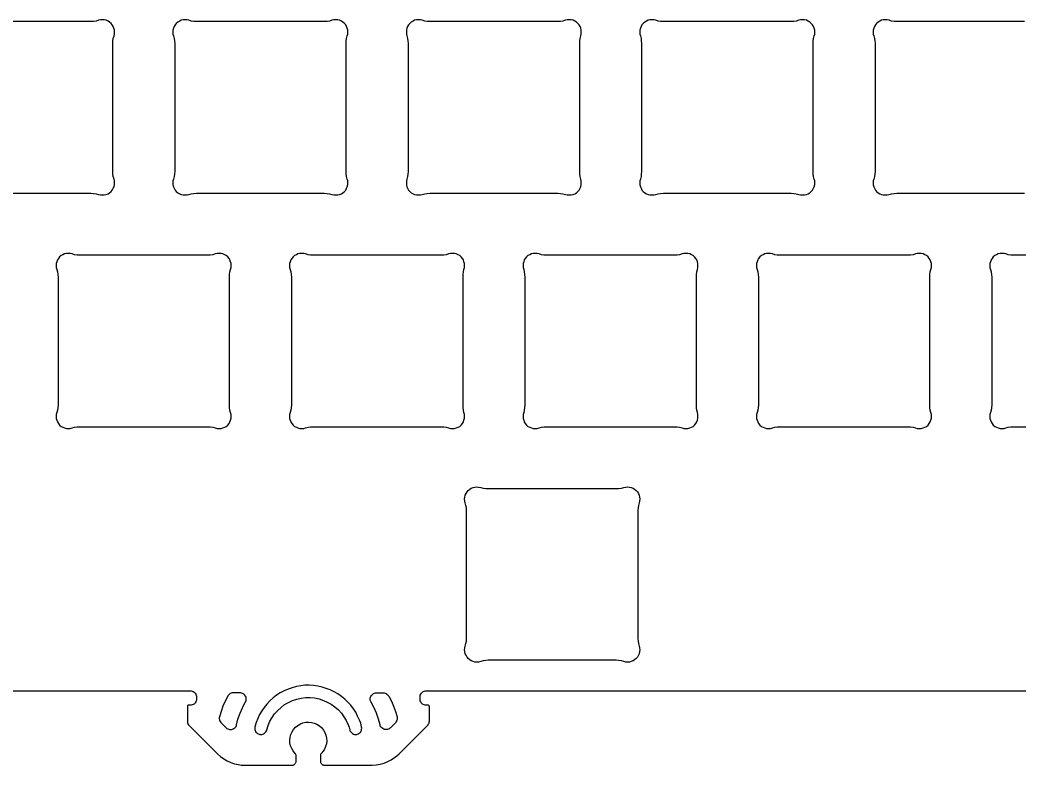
# Model space of a CAD drawing. Extents: x -525 to -176, y -2993 to -2861.
# Drawn here: x -424.7 to -343.2, y -2992.7 to -2931.9 of the extents above; entities that cross this region are included whole.
import ezdxf

# ---------------------------------------------------------------- set-up
doc = ezdxf.new("R2010")
doc.units = 0
doc.layers.get('0').update_dxf_attribs({"linetype": 'CONTINUOUS'})

msp = doc.modelspace()

# ---------------------------------------------------------------- linework, layer by layer
for points in [[(-429.346252, -2946.051758), (-418.920959, -2946.051758), (-418.920959, -2946.051758), (-418.695862, -2946.077148), (-418.496155, -2946.102051), (-418.295959, -2946.151855), (-418.295959, -2946.151855), (-418.146057, -2946.202148), (-417.996155, -2946.202148), (-417.996155, -2946.202148), (-417.820862, -2946.202148), (-417.670959, -2946.151855), (-417.670959, -2946.151855), (-417.521057, -2946.102051), (-417.396057, -2946.026855), (-417.396057, -2946.026855), (-417.271057, -2945.926758), (-417.170959, -2945.801758), (-417.170959, -2945.801758), (-417.096252, -2945.651855), (-417.021057, -2945.526855), (-417.021057, -2945.526855), (-416.996155, -2945.352051), (-416.996155, -2945.202148), (-416.996155, -2945.202148), (-416.996155, -2945.051758), (-417.021057, -2944.901855), (-417.021057, -2944.901855), (-417.096252, -2944.702148), (-417.121155, -2944.501953), (-417.121155, -2944.276855), (-417.121155, -2933.852051), (-417.121155, -2933.626953), (-417.096252, -2933.426758), (-417.021057, -2933.227051), (-417.021057, -2933.227051), (-416.996155, -2933.077148), (-416.996155, -2932.901855), (-416.996155, -2932.901855), (-416.996155, -2932.751953), (-417.045959, -2932.602051), (-417.045959, -2932.602051), (-417.096252, -2932.452148), (-417.170959, -2932.327148), (-417.170959, -2932.327148), (-417.271057, -2932.202148), (-417.396057, -2932.102051), (-417.396057, -2932.102051), (-417.521057, -2932.026855), (-417.670959, -2931.952148), (-417.670959, -2931.952148), (-417.820862, -2931.926758), (-417.996155, -2931.926758), (-417.996155, -2931.926758), (-418.146057, -2931.926758), (-418.295959, -2931.952148), (-418.295959, -2931.952148), (-418.496155, -2932.026855), (-418.695862, -2932.051758), (-418.920959, -2932.051758), (-429.346252, -2932.051758)], [(-412.070862, -2944.276855), (-412.096252, -2944.501953), (-412.121155, -2944.702148), (-412.170959, -2944.901855), (-412.170959, -2944.901855), (-412.221252, -2945.051758), (-412.221252, -2945.202148), (-412.221252, -2945.202148), (-412.221252, -2945.376953), (-412.170959, -2945.526855), (-412.170959, -2945.526855), (-412.121155, -2945.651855), (-412.045959, -2945.801758), (-412.045959, -2945.801758), (-411.945862, -2945.926758), (-411.820862, -2946.026855), (-411.820862, -2946.026855), (-411.670959, -2946.102051), (-411.545959, -2946.151855), (-411.545959, -2946.151855), (-411.396057, -2946.202148), (-411.221252, -2946.202148), (-411.221252, -2946.202148), (-411.070862, -2946.202148), (-410.920959, -2946.151855), (-410.721252, -2946.102051), (-410.521057, -2946.077148), (-410.295959, -2946.051758), (-399.871155, -2946.051758), (-399.871155, -2946.051758), (-399.646057, -2946.077148), (-399.445862, -2946.102051), (-399.246155, -2946.151855), (-399.246155, -2946.151855), (-399.096252, -2946.202148), (-398.945862, -2946.202148), (-398.945862, -2946.202148), (-398.771057, -2946.202148), (-398.621155, -2946.151855), (-398.621155, -2946.151855), (-398.471252, -2946.102051), (-398.346252, -2946.026855), (-398.346252, -2946.026855), (-398.221252, -2945.926758), (-398.121155, -2945.801758), (-398.121155, -2945.801758), (-398.045959, -2945.651855), (-397.996155, -2945.526855), (-397.996155, -2945.526855), (-397.945862, -2945.352051), (-397.945862, -2945.202148), (-397.945862, -2945.202148), (-397.945862, -2945.051758), (-397.996155, -2944.901855), (-397.996155, -2944.901855), (-398.045959, -2944.702148), (-398.070862, -2944.501953), (-398.070862, -2944.276855), (-398.070862, -2933.852051), (-398.070862, -2933.626953), (-398.045959, -2933.426758), (-397.996155, -2933.227051), (-397.996155, -2933.227051), (-397.945862, -2933.077148), (-397.945862, -2932.901855), (-397.945862, -2932.901855), (-397.945862, -2932.751953), (-397.996155, -2932.602051), (-397.996155, -2932.602051), (-398.045959, -2932.452148), (-398.121155, -2932.327148), (-398.121155, -2932.327148), (-398.221252, -2932.202148), (-398.346252, -2932.102051), (-398.346252, -2932.102051), (-398.471252, -2932.026855), (-398.621155, -2931.952148), (-398.621155, -2931.952148), (-398.771057, -2931.926758), (-398.945862, -2931.926758), (-398.945862, -2931.926758), (-399.096252, -2931.926758), (-399.246155, -2931.952148), (-399.246155, -2931.952148), (-399.445862, -2932.026855), (-399.646057, -2932.051758), (-399.871155, -2932.051758), (-410.295959, -2932.051758), (-410.521057, -2932.051758), (-410.721252, -2932.026855), (-410.920959, -2931.952148), (-410.920959, -2931.952148), (-411.070862, -2931.926758), (-411.221252, -2931.926758), (-411.221252, -2931.926758), (-411.396057, -2931.926758), (-411.545959, -2931.952148), (-411.545959, -2931.952148), (-411.670959, -2932.026855), (-411.820862, -2932.102051), (-411.820862, -2932.102051), (-411.945862, -2932.202148), (-412.045959, -2932.327148), (-412.045959, -2932.327148), (-412.121155, -2932.452148), (-412.170959, -2932.602051), (-412.170959, -2932.602051), (-412.221252, -2932.751953), (-412.221252, -2932.926758), (-412.221252, -2932.926758), (-412.221252, -2933.077148), (-412.170959, -2933.227051), (-412.170959, -2933.227051), (-412.121155, -2933.426758), (-412.096252, -2933.626953), (-412.070862, -2933.852051), (-412.070862, -2944.276855)], [(-393.021057, -2944.276855), (-393.045959, -2944.501953), (-393.070862, -2944.702148), (-393.121155, -2944.901855), (-393.121155, -2944.901855), (-393.170959, -2945.051758), (-393.170959, -2945.202148), (-393.170959, -2945.202148), (-393.170959, -2945.376953), (-393.121155, -2945.526855), (-393.121155, -2945.526855), (-393.070862, -2945.651855), (-392.996155, -2945.801758), (-392.996155, -2945.801758), (-392.896057, -2945.926758), (-392.771057, -2946.026855), (-392.771057, -2946.026855), (-392.621155, -2946.102051), (-392.496155, -2946.151855), (-392.496155, -2946.151855), (-392.346252, -2946.202148), (-392.170959, -2946.202148), (-392.170959, -2946.202148), (-392.021057, -2946.202148), (-391.871155, -2946.151855), (-391.670959, -2946.102051), (-391.471252, -2946.077148), (-391.246155, -2946.051758), (-380.820862, -2946.051758), (-380.820862, -2946.051758), (-380.596252, -2946.077148), (-380.396057, -2946.102051), (-380.195862, -2946.151855), (-380.195862, -2946.151855), (-380.045959, -2946.202148), (-379.896057, -2946.202148), (-379.896057, -2946.202148), (-379.721252, -2946.202148), (-379.570862, -2946.151855), (-379.570862, -2946.151855), (-379.420959, -2946.102051), (-379.295959, -2946.026855), (-379.295959, -2946.026855), (-379.170959, -2945.926758), (-379.070862, -2945.801758), (-379.070862, -2945.801758), (-378.996155, -2945.651855), (-378.945862, -2945.526855), (-378.945862, -2945.526855), (-378.896057, -2945.352051), (-378.896057, -2945.202148), (-378.896057, -2945.202148), (-378.896057, -2945.051758), (-378.945862, -2944.901855), (-378.945862, -2944.901855), (-378.996155, -2944.702148), (-379.021057, -2944.501953), (-379.021057, -2944.276855), (-379.021057, -2933.852051), (-379.021057, -2933.626953), (-378.996155, -2933.426758), (-378.945862, -2933.227051), (-378.945862, -2933.227051), (-378.896057, -2933.077148), (-378.896057, -2932.901855), (-378.896057, -2932.901855), (-378.896057, -2932.751953), (-378.945862, -2932.602051), (-378.945862, -2932.602051), (-378.996155, -2932.452148), (-379.070862, -2932.327148), (-379.070862, -2932.327148), (-379.170959, -2932.202148), (-379.295959, -2932.102051), (-379.295959, -2932.102051), (-379.420959, -2932.026855), (-379.570862, -2931.952148), (-379.570862, -2931.952148), (-379.721252, -2931.926758), (-379.896057, -2931.926758), (-379.896057, -2931.926758), (-380.045959, -2931.926758), (-380.195862, -2931.952148), (-380.195862, -2931.952148), (-380.396057, -2932.026855), (-380.596252, -2932.051758), (-380.820862, -2932.051758), (-391.246155, -2932.051758), (-391.471252, -2932.051758), (-391.670959, -2932.026855), (-391.871155, -2931.952148), (-391.871155, -2931.952148), (-392.021057, -2931.926758), (-392.170959, -2931.926758), (-392.170959, -2931.926758), (-392.346252, -2931.926758), (-392.496155, -2931.952148), (-392.496155, -2931.952148), (-392.621155, -2932.026855), (-392.771057, -2932.102051), (-392.771057, -2932.102051), (-392.896057, -2932.202148), (-392.996155, -2932.327148), (-392.996155, -2932.327148), (-393.070862, -2932.452148), (-393.121155, -2932.602051), (-393.121155, -2932.602051), (-393.170959, -2932.751953), (-393.170959, -2932.926758), (-393.170959, -2932.926758), (-393.170959, -2933.077148), (-393.121155, -2933.227051), (-393.121155, -2933.227051), (-393.070862, -2933.426758), (-393.045959, -2933.626953), (-393.021057, -2933.852051), (-393.021057, -2944.276855)], [(-373.971252, -2944.276855), (-373.996155, -2944.501953), (-374.021057, -2944.702148), (-374.070862, -2944.901855), (-374.070862, -2944.901855), (-374.121155, -2945.051758), (-374.121155, -2945.202148), (-374.121155, -2945.202148), (-374.121155, -2945.376953), (-374.070862, -2945.526855), (-374.070862, -2945.526855), (-374.021057, -2945.651855), (-373.945862, -2945.801758), (-373.945862, -2945.801758), (-373.846252, -2945.926758), (-373.721252, -2946.026855), (-373.721252, -2946.026855), (-373.570862, -2946.102051), (-373.445862, -2946.151855), (-373.445862, -2946.151855), (-373.295959, -2946.202148), (-373.121155, -2946.202148), (-373.121155, -2946.202148), (-372.971252, -2946.202148), (-372.820862, -2946.151855), (-372.621155, -2946.102051), (-372.420959, -2946.077148), (-372.195862, -2946.051758), (-361.770935, -2946.051758), (-361.770935, -2946.051758), (-361.546082, -2946.077148), (-361.34613, -2946.102051), (-361.145935, -2946.151855), (-361.145935, -2946.151855), (-360.996033, -2946.202148), (-360.84613, -2946.202148), (-360.84613, -2946.202148), (-360.671082, -2946.202148), (-360.520935, -2946.151855), (-360.520935, -2946.151855), (-360.371033, -2946.102051), (-360.246033, -2946.026855), (-360.246033, -2946.026855), (-360.121033, -2945.926758), (-360.020935, -2945.801758), (-360.020935, -2945.801758), (-359.945984, -2945.651855), (-359.895935, -2945.526855), (-359.895935, -2945.526855), (-359.84613, -2945.352051), (-359.84613, -2945.202148), (-359.84613, -2945.202148), (-359.84613, -2945.051758), (-359.895935, -2944.901855), (-359.895935, -2944.901855), (-359.945984, -2944.702148), (-359.97113, -2944.501953), (-359.97113, -2944.276855), (-359.97113, -2933.852051), (-359.97113, -2933.626953), (-359.945984, -2933.426758), (-359.895935, -2933.227051), (-359.895935, -2933.227051), (-359.84613, -2933.077148), (-359.84613, -2932.901855), (-359.84613, -2932.901855), (-359.84613, -2932.751953), (-359.895935, -2932.602051), (-359.895935, -2932.602051), (-359.945984, -2932.452148), (-360.020935, -2932.327148), (-360.020935, -2932.327148), (-360.121033, -2932.202148), (-360.246033, -2932.102051), (-360.246033, -2932.102051), (-360.371033, -2932.026855), (-360.520935, -2931.952148), (-360.520935, -2931.952148), (-360.671082, -2931.926758), (-360.84613, -2931.926758), (-360.84613, -2931.926758), (-360.996033, -2931.926758), (-361.145935, -2931.952148), (-361.145935, -2931.952148), (-361.34613, -2932.026855), (-361.546082, -2932.051758), (-361.770935, -2932.051758), (-372.195862, -2932.051758), (-372.420959, -2932.051758), (-372.621155, -2932.026855), (-372.820862, -2931.952148), (-372.820862, -2931.952148), (-372.971252, -2931.926758), (-373.121155, -2931.926758), (-373.121155, -2931.926758), (-373.295959, -2931.926758), (-373.445862, -2931.952148), (-373.445862, -2931.952148), (-373.570862, -2932.026855), (-373.721252, -2932.102051), (-373.721252, -2932.102051), (-373.846252, -2932.202148), (-373.945862, -2932.327148), (-373.945862, -2932.327148), (-374.021057, -2932.452148), (-374.070862, -2932.602051), (-374.070862, -2932.602051), (-374.121155, -2932.751953), (-374.121155, -2932.926758), (-374.121155, -2932.926758), (-374.121155, -2933.077148), (-374.070862, -2933.227051), (-374.070862, -2933.227051), (-374.021057, -2933.426758), (-373.996155, -2933.626953), (-373.971252, -2933.852051), (-373.971252, -2944.276855)], [(-342.72113, -2932.051758), (-353.145935, -2932.051758), (-353.371033, -2932.051758), (-353.570984, -2932.026855), (-353.770935, -2931.952148), (-353.770935, -2931.952148), (-353.921082, -2931.926758), (-354.070984, -2931.926758), (-354.070984, -2931.926758), (-354.246033, -2931.926758), (-354.395935, -2931.952148), (-354.395935, -2931.952148), (-354.520935, -2932.026855), (-354.671082, -2932.102051), (-354.671082, -2932.102051), (-354.796082, -2932.202148), (-354.895935, -2932.327148), (-354.895935, -2932.327148), (-354.97113, -2932.452148), (-355.020935, -2932.602051), (-355.020935, -2932.602051), (-355.070984, -2932.751953), (-355.070984, -2932.926758), (-355.070984, -2932.926758), (-355.070984, -2933.077148), (-355.020935, -2933.227051), (-355.020935, -2933.227051), (-354.97113, -2933.426758), (-354.945984, -2933.626953), (-354.921082, -2933.852051), (-354.921082, -2944.276855)], [(-354.921082, -2944.276855), (-354.945984, -2944.501953), (-354.97113, -2944.702148), (-355.020935, -2944.901855), (-355.020935, -2944.901855), (-355.070984, -2945.051758), (-355.070984, -2945.202148), (-355.070984, -2945.202148), (-355.070984, -2945.376953), (-355.020935, -2945.526855), (-355.020935, -2945.526855), (-354.97113, -2945.651855), (-354.895935, -2945.801758), (-354.895935, -2945.801758), (-354.796082, -2945.926758), (-354.671082, -2946.026855), (-354.671082, -2946.026855), (-354.520935, -2946.102051), (-354.395935, -2946.151855), (-354.395935, -2946.151855), (-354.246033, -2946.202148), (-354.070984, -2946.202148), (-354.070984, -2946.202148), (-353.921082, -2946.202148), (-353.770935, -2946.151855), (-353.570984, -2946.102051), (-353.371033, -2946.077148), (-353.145935, -2946.051758), (-342.72113, -2946.051758)], [(-421.596252, -2963.327148), (-421.621155, -2963.551758), (-421.646057, -2963.751953), (-421.695862, -2963.952148), (-421.695862, -2963.952148), (-421.746155, -2964.102051), (-421.746155, -2964.251953), (-421.746155, -2964.251953), (-421.746155, -2964.426758), (-421.695862, -2964.577148), (-421.695862, -2964.577148), (-421.646057, -2964.702148), (-421.570862, -2964.852051), (-421.570862, -2964.852051), (-421.471252, -2964.977051), (-421.346252, -2965.077148), (-421.346252, -2965.077148), (-421.195862, -2965.151855), (-421.070862, -2965.202148), (-421.070862, -2965.202148), (-420.920959, -2965.251953), (-420.746155, -2965.251953), (-420.746155, -2965.251953), (-420.596252, -2965.251953), (-420.445862, -2965.202148), (-420.445862, -2965.202148), (-420.246155, -2965.151855), (-420.045959, -2965.126953), (-419.820862, -2965.102051), (-419.820862, -2965.102051), (-409.396057, -2965.102051), (-409.170959, -2965.126953), (-408.971252, -2965.151855), (-408.771057, -2965.202148), (-408.771057, -2965.202148), (-408.621155, -2965.251953), (-408.471252, -2965.251953), (-408.471252, -2965.251953), (-408.295959, -2965.251953), (-408.146057, -2965.202148), (-408.146057, -2965.202148), (-407.996155, -2965.151855), (-407.871155, -2965.077148), (-407.871155, -2965.077148), (-407.746155, -2964.977051), (-407.646057, -2964.852051), (-407.646057, -2964.852051), (-407.570862, -2964.702148), (-407.521057, -2964.577148), (-407.521057, -2964.577148), (-407.471252, -2964.401855), (-407.471252, -2964.251953), (-407.471252, -2964.251953), (-407.471252, -2964.102051), (-407.521057, -2963.952148), (-407.521057, -2963.952148), (-407.570862, -2963.751953), (-407.596252, -2963.551758), (-407.596252, -2963.327148), (-407.596252, -2952.901855), (-407.596252, -2952.676758), (-407.570862, -2952.477051), (-407.521057, -2952.276855), (-407.521057, -2952.276855), (-407.471252, -2952.126953), (-407.471252, -2951.952148), (-407.471252, -2951.952148), (-407.471252, -2951.801758), (-407.521057, -2951.651855), (-407.521057, -2951.651855), (-407.570862, -2951.501953), (-407.646057, -2951.376953), (-407.646057, -2951.376953), (-407.746155, -2951.251953), (-407.871155, -2951.151855), (-407.871155, -2951.151855), (-407.996155, -2951.077148), (-408.146057, -2951.001953), (-408.146057, -2951.001953), (-408.295959, -2950.977051), (-408.471252, -2950.977051), (-408.471252, -2950.977051), (-408.621155, -2950.977051), (-408.771057, -2951.001953), (-408.771057, -2951.001953), (-408.971252, -2951.077148), (-409.170959, -2951.102051), (-409.396057, -2951.102051), (-419.820862, -2951.102051), (-420.045959, -2951.102051), (-420.246155, -2951.077148), (-420.445862, -2951.001953), (-420.445862, -2951.001953), (-420.596252, -2950.977051), (-420.746155, -2950.977051), (-420.746155, -2950.977051), (-420.920959, -2950.977051), (-421.070862, -2951.001953), (-421.070862, -2951.001953), (-421.195862, -2951.077148), (-421.346252, -2951.151855), (-421.346252, -2951.151855), (-421.471252, -2951.251953), (-421.570862, -2951.376953), (-421.570862, -2951.376953), (-421.646057, -2951.501953), (-421.695862, -2951.651855), (-421.695862, -2951.651855), (-421.746155, -2951.801758), (-421.746155, -2951.977051), (-421.746155, -2951.977051), (-421.746155, -2952.126953), (-421.695862, -2952.276855), (-421.695862, -2952.276855), (-421.646057, -2952.477051), (-421.621155, -2952.676758), (-421.596252, -2952.901855), (-421.596252, -2963.327148)], [(-402.545959, -2963.327148), (-402.570862, -2963.551758), (-402.596252, -2963.751953), (-402.646057, -2963.952148), (-402.646057, -2963.952148), (-402.695862, -2964.102051), (-402.695862, -2964.251953), (-402.695862, -2964.251953), (-402.695862, -2964.426758), (-402.646057, -2964.577148), (-402.646057, -2964.577148), (-402.596252, -2964.702148), (-402.521057, -2964.852051), (-402.521057, -2964.852051), (-402.420959, -2964.977051), (-402.295959, -2965.077148), (-402.295959, -2965.077148), (-402.146057, -2965.151855), (-402.021057, -2965.202148), (-402.021057, -2965.202148), (-401.871155, -2965.251953), (-401.695862, -2965.251953), (-401.695862, -2965.251953), (-401.545959, -2965.251953), (-401.396057, -2965.202148), (-401.396057, -2965.202148), (-401.195862, -2965.151855), (-400.996155, -2965.126953), (-400.771057, -2965.102051), (-400.771057, -2965.102051), (-390.346252, -2965.102051), (-390.121155, -2965.126953), (-389.920959, -2965.151855), (-389.721252, -2965.202148), (-389.721252, -2965.202148), (-389.570862, -2965.251953), (-389.420959, -2965.251953), (-389.420959, -2965.251953), (-389.246155, -2965.251953), (-389.096252, -2965.202148), (-389.096252, -2965.202148), (-388.945862, -2965.151855), (-388.820862, -2965.077148), (-388.820862, -2965.077148), (-388.695862, -2964.977051), (-388.596252, -2964.852051), (-388.596252, -2964.852051), (-388.521057, -2964.702148), (-388.471252, -2964.577148), (-388.471252, -2964.577148), (-388.420959, -2964.401855), (-388.420959, -2964.251953), (-388.420959, -2964.251953), (-388.420959, -2964.102051), (-388.471252, -2963.952148), (-388.471252, -2963.952148), (-388.521057, -2963.751953), (-388.545959, -2963.551758), (-388.545959, -2963.327148), (-388.545959, -2952.901855), (-388.545959, -2952.676758), (-388.521057, -2952.477051), (-388.471252, -2952.276855), (-388.471252, -2952.276855), (-388.420959, -2952.126953), (-388.420959, -2951.952148), (-388.420959, -2951.952148), (-388.420959, -2951.801758), (-388.471252, -2951.651855), (-388.471252, -2951.651855), (-388.521057, -2951.501953), (-388.596252, -2951.376953), (-388.596252, -2951.376953), (-388.695862, -2951.251953), (-388.820862, -2951.151855), (-388.820862, -2951.151855), (-388.945862, -2951.077148), (-389.096252, -2951.001953), (-389.096252, -2951.001953), (-389.246155, -2950.977051), (-389.420959, -2950.977051), (-389.420959, -2950.977051), (-389.570862, -2950.977051), (-389.721252, -2951.001953), (-389.721252, -2951.001953), (-389.920959, -2951.077148), (-390.121155, -2951.102051), (-390.346252, -2951.102051), (-400.771057, -2951.102051), (-400.996155, -2951.102051), (-401.195862, -2951.077148), (-401.396057, -2951.001953), (-401.396057, -2951.001953), (-401.545959, -2950.977051), (-401.695862, -2950.977051), (-401.695862, -2950.977051), (-401.871155, -2950.977051), (-402.021057, -2951.001953), (-402.021057, -2951.001953), (-402.146057, -2951.077148), (-402.295959, -2951.151855), (-402.295959, -2951.151855), (-402.420959, -2951.251953), (-402.521057, -2951.376953), (-402.521057, -2951.376953), (-402.596252, -2951.501953), (-402.646057, -2951.651855), (-402.646057, -2951.651855), (-402.695862, -2951.801758), (-402.695862, -2951.977051), (-402.695862, -2951.977051), (-402.695862, -2952.126953), (-402.646057, -2952.276855), (-402.646057, -2952.276855), (-402.596252, -2952.477051), (-402.570862, -2952.676758), (-402.545959, -2952.901855), (-402.545959, -2963.327148)], [(-383.496155, -2963.327148), (-383.521057, -2963.551758), (-383.545959, -2963.751953), (-383.596252, -2963.952148), (-383.596252, -2963.952148), (-383.646057, -2964.102051), (-383.646057, -2964.251953), (-383.646057, -2964.251953), (-383.646057, -2964.426758), (-383.596252, -2964.577148), (-383.596252, -2964.577148), (-383.545959, -2964.702148), (-383.471252, -2964.852051), (-383.471252, -2964.852051), (-383.371155, -2964.977051), (-383.246155, -2965.077148), (-383.246155, -2965.077148), (-383.096252, -2965.151855), (-382.971252, -2965.202148), (-382.971252, -2965.202148), (-382.820862, -2965.251953), (-382.646057, -2965.251953), (-382.646057, -2965.251953), (-382.496155, -2965.251953), (-382.346252, -2965.202148), (-382.346252, -2965.202148), (-382.146057, -2965.151855), (-381.945862, -2965.126953), (-381.721252, -2965.102051), (-381.721252, -2965.102051), (-371.295959, -2965.102051), (-371.070862, -2965.126953), (-370.871155, -2965.151855), (-370.670959, -2965.202148), (-370.670959, -2965.202148), (-370.521057, -2965.251953), (-370.371155, -2965.251953), (-370.371155, -2965.251953), (-370.195984, -2965.251953), (-370.046082, -2965.202148), (-370.046082, -2965.202148), (-369.895935, -2965.151855), (-369.770935, -2965.077148), (-369.770935, -2965.077148), (-369.645935, -2964.977051), (-369.546082, -2964.852051), (-369.546082, -2964.852051), (-369.47113, -2964.702148), (-369.421082, -2964.577148), (-369.421082, -2964.577148), (-369.371033, -2964.401855), (-369.371033, -2964.251953), (-369.371033, -2964.251953), (-369.371033, -2964.102051), (-369.421082, -2963.952148), (-369.421082, -2963.952148), (-369.47113, -2963.751953), (-369.496033, -2963.551758), (-369.496033, -2963.327148), (-369.496033, -2952.901855), (-369.496033, -2952.676758), (-369.47113, -2952.477051), (-369.421082, -2952.276855), (-369.421082, -2952.276855), (-369.371033, -2952.126953), (-369.371033, -2951.952148), (-369.371033, -2951.952148), (-369.371033, -2951.801758), (-369.421082, -2951.651855), (-369.421082, -2951.651855), (-369.47113, -2951.501953), (-369.546082, -2951.376953), (-369.546082, -2951.376953), (-369.645935, -2951.251953), (-369.770935, -2951.151855), (-369.770935, -2951.151855), (-369.895935, -2951.077148), (-370.046082, -2951.001953), (-370.046082, -2951.001953), (-370.195984, -2950.977051), (-370.371155, -2950.977051), (-370.371155, -2950.977051), (-370.521057, -2950.977051), (-370.670959, -2951.001953), (-370.670959, -2951.001953), (-370.871155, -2951.077148), (-371.070862, -2951.102051), (-371.295959, -2951.102051), (-381.721252, -2951.102051), (-381.945862, -2951.102051), (-382.146057, -2951.077148), (-382.346252, -2951.001953), (-382.346252, -2951.001953), (-382.496155, -2950.977051), (-382.646057, -2950.977051), (-382.646057, -2950.977051), (-382.820862, -2950.977051), (-382.971252, -2951.001953), (-382.971252, -2951.001953), (-383.096252, -2951.077148), (-383.246155, -2951.151855), (-383.246155, -2951.151855), (-383.371155, -2951.251953), (-383.471252, -2951.376953), (-383.471252, -2951.376953), (-383.545959, -2951.501953), (-383.596252, -2951.651855), (-383.596252, -2951.651855), (-383.646057, -2951.801758), (-383.646057, -2951.977051), (-383.646057, -2951.977051), (-383.646057, -2952.126953), (-383.596252, -2952.276855), (-383.596252, -2952.276855), (-383.545959, -2952.477051), (-383.521057, -2952.676758), (-383.496155, -2952.901855), (-383.496155, -2963.327148)], [(-364.445984, -2963.327148), (-364.47113, -2963.551758), (-364.496033, -2963.751953), (-364.546082, -2963.952148), (-364.546082, -2963.952148), (-364.59613, -2964.102051), (-364.59613, -2964.251953), (-364.59613, -2964.251953), (-364.59613, -2964.426758), (-364.546082, -2964.577148), (-364.546082, -2964.577148), (-364.496033, -2964.702148), (-364.421082, -2964.852051), (-364.421082, -2964.852051), (-364.320984, -2964.977051), (-364.195984, -2965.077148), (-364.195984, -2965.077148), (-364.046082, -2965.151855), (-363.921082, -2965.202148), (-363.921082, -2965.202148), (-363.770935, -2965.251953), (-363.59613, -2965.251953), (-363.59613, -2965.251953), (-363.445984, -2965.251953), (-363.296082, -2965.202148), (-363.296082, -2965.202148), (-363.09613, -2965.151855), (-362.895935, -2965.126953), (-362.671082, -2965.102051), (-362.671082, -2965.102051), (-352.246033, -2965.102051), (-352.020935, -2965.126953), (-351.820984, -2965.151855), (-351.621033, -2965.202148), (-351.621033, -2965.202148), (-351.47113, -2965.251953), (-351.320984, -2965.251953), (-351.320984, -2965.251953), (-351.145935, -2965.251953), (-350.996033, -2965.202148), (-350.996033, -2965.202148), (-350.84613, -2965.151855), (-350.72113, -2965.077148), (-350.72113, -2965.077148), (-350.59613, -2964.977051), (-350.496033, -2964.852051), (-350.496033, -2964.852051), (-350.421082, -2964.702148), (-350.371033, -2964.577148), (-350.371033, -2964.577148), (-350.320984, -2964.401855), (-350.320984, -2964.251953), (-350.320984, -2964.251953), (-350.320984, -2964.102051), (-350.371033, -2963.952148), (-350.371033, -2963.952148), (-350.421082, -2963.751953), (-350.445984, -2963.551758), (-350.445984, -2963.327148), (-350.445984, -2952.901855), (-350.445984, -2952.676758), (-350.421082, -2952.477051), (-350.371033, -2952.276855), (-350.371033, -2952.276855), (-350.320984, -2952.126953), (-350.320984, -2951.952148), (-350.320984, -2951.952148), (-350.320984, -2951.801758), (-350.371033, -2951.651855), (-350.371033, -2951.651855), (-350.421082, -2951.501953), (-350.496033, -2951.376953), (-350.496033, -2951.376953), (-350.59613, -2951.251953), (-350.72113, -2951.151855), (-350.72113, -2951.151855), (-350.84613, -2951.077148), (-350.996033, -2951.001953), (-350.996033, -2951.001953), (-351.145935, -2950.977051), (-351.320984, -2950.977051), (-351.320984, -2950.977051), (-351.47113, -2950.977051), (-351.621033, -2951.001953), (-351.621033, -2951.001953), (-351.820984, -2951.077148), (-352.020935, -2951.102051), (-352.246033, -2951.102051), (-362.671082, -2951.102051), (-362.895935, -2951.102051), (-363.09613, -2951.077148), (-363.296082, -2951.001953), (-363.296082, -2951.001953), (-363.445984, -2950.977051), (-363.59613, -2950.977051), (-363.59613, -2950.977051), (-363.770935, -2950.977051), (-363.921082, -2951.001953), (-363.921082, -2951.001953), (-364.046082, -2951.077148), (-364.195984, -2951.151855), (-364.195984, -2951.151855), (-364.320984, -2951.251953), (-364.421082, -2951.376953), (-364.421082, -2951.376953), (-364.496033, -2951.501953), (-364.546082, -2951.651855), (-364.546082, -2951.651855), (-364.59613, -2951.801758), (-364.59613, -2951.977051), (-364.59613, -2951.977051), (-364.59613, -2952.126953), (-364.546082, -2952.276855), (-364.546082, -2952.276855), (-364.496033, -2952.477051), (-364.47113, -2952.676758), (-364.445984, -2952.901855), (-364.445984, -2963.327148)], [(-333.195984, -2951.102051), (-343.621033, -2951.102051), (-343.84613, -2951.102051), (-344.046082, -2951.077148), (-344.246033, -2951.001953), (-344.246033, -2951.001953), (-344.395935, -2950.977051), (-344.546082, -2950.977051), (-344.546082, -2950.977051), (-344.72113, -2950.977051), (-344.871033, -2951.001953), (-344.871033, -2951.001953), (-344.996033, -2951.077148), (-345.145935, -2951.151855), (-345.145935, -2951.151855), (-345.270935, -2951.251953), (-345.371033, -2951.376953), (-345.371033, -2951.376953), (-345.445984, -2951.501953), (-345.496033, -2951.651855), (-345.496033, -2951.651855), (-345.546082, -2951.801758), (-345.546082, -2951.977051), (-345.546082, -2951.977051), (-345.546082, -2952.126953), (-345.496033, -2952.276855), (-345.496033, -2952.276855), (-345.445984, -2952.477051), (-345.421082, -2952.676758), (-345.395935, -2952.901855), (-345.395935, -2963.327148)], [(-345.395935, -2963.327148), (-345.421082, -2963.551758), (-345.445984, -2963.751953), (-345.496033, -2963.952148), (-345.496033, -2963.952148), (-345.546082, -2964.102051), (-345.546082, -2964.251953), (-345.546082, -2964.251953), (-345.546082, -2964.426758), (-345.496033, -2964.577148), (-345.496033, -2964.577148), (-345.445984, -2964.702148), (-345.371033, -2964.852051), (-345.371033, -2964.852051), (-345.270935, -2964.977051), (-345.145935, -2965.077148), (-345.145935, -2965.077148), (-344.996033, -2965.151855), (-344.871033, -2965.202148), (-344.871033, -2965.202148), (-344.72113, -2965.251953), (-344.546082, -2965.251953), (-344.546082, -2965.251953), (-344.395935, -2965.251953), (-344.246033, -2965.202148), (-344.246033, -2965.202148), (-344.046082, -2965.151855), (-343.84613, -2965.126953), (-343.621033, -2965.102051), (-343.621033, -2965.102051), (-333.195984, -2965.102051)], [(-388.371155, -2983.001953), (-388.320862, -2982.801758), (-388.271057, -2982.602051), (-388.271057, -2982.376953), (-388.271057, -2971.952148), (-388.271057, -2971.727051), (-388.320862, -2971.526855), (-388.371155, -2971.327148), (-388.396057, -2971.176758), (-388.420959, -2971.001953), (-388.420959, -2971.001953), (-388.396057, -2970.852051), (-388.371155, -2970.702148), (-388.371155, -2970.702148), (-388.295959, -2970.551758), (-388.221252, -2970.426758), (-388.221252, -2970.426758), (-388.121155, -2970.301758), (-387.996155, -2970.202148), (-387.996155, -2970.202148), (-387.871155, -2970.126953), (-387.721252, -2970.051758), (-387.721252, -2970.051758), (-387.570862, -2970.026855), (-387.420959, -2970.001953), (-387.420959, -2970.001953), (-387.271057, -2970.026855), (-387.096252, -2970.051758), (-387.096252, -2970.051758), (-386.896057, -2970.126953), (-386.695862, -2970.151855), (-386.496155, -2970.151855), (-376.045959, -2970.151855), (-376.045959, -2970.151855), (-375.846252, -2970.151855), (-375.621155, -2970.126953), (-375.420959, -2970.051758), (-375.420959, -2970.051758), (-375.271057, -2970.026855), (-375.121155, -2970.001953), (-375.121155, -2970.001953), (-374.971252, -2970.026855), (-374.820862, -2970.051758), (-374.820862, -2970.051758), (-374.670959, -2970.126953), (-374.545959, -2970.202148), (-374.545959, -2970.202148), (-374.420959, -2970.301758), (-374.320862, -2970.426758), (-374.320862, -2970.426758), (-374.221252, -2970.551758), (-374.170959, -2970.702148), (-374.170959, -2970.702148), (-374.146057, -2970.852051), (-374.121155, -2971.001953), (-374.121155, -2971.001953), (-374.146057, -2971.176758), (-374.170959, -2971.327148), (-374.221252, -2971.526855), (-374.246155, -2971.727051), (-374.271057, -2971.952148), (-374.271057, -2982.376953), (-374.246155, -2982.602051), (-374.221252, -2982.801758), (-374.170959, -2983.001953), (-374.170959, -2983.001953), (-374.146057, -2983.151855), (-374.121155, -2983.301758), (-374.121155, -2983.301758), (-374.146057, -2983.452148), (-374.170959, -2983.626953), (-374.170959, -2983.626953), (-374.221252, -2983.751953), (-374.320862, -2983.901855), (-374.320862, -2983.901855), (-374.420959, -2984.001953), (-374.545959, -2984.126953), (-374.545959, -2984.126953), (-374.670959, -2984.202148), (-374.820862, -2984.251953), (-374.820862, -2984.251953), (-374.971252, -2984.301758), (-375.121155, -2984.301758), (-375.121155, -2984.301758), (-375.271057, -2984.301758), (-375.420959, -2984.251953), (-375.420959, -2984.251953), (-375.621155, -2984.202148), (-375.846252, -2984.176758), (-376.045959, -2984.151855), (-376.045959, -2984.151855), (-386.496155, -2984.151855), (-386.695862, -2984.176758), (-386.896057, -2984.202148), (-387.096252, -2984.251953), (-387.096252, -2984.251953), (-387.271057, -2984.301758), (-387.420959, -2984.301758), (-387.420959, -2984.301758), (-387.570862, -2984.301758), (-387.721252, -2984.251953), (-387.721252, -2984.251953), (-387.871155, -2984.202148), (-387.996155, -2984.126953), (-387.996155, -2984.126953), (-388.121155, -2984.001953), (-388.221252, -2983.901855), (-388.221252, -2983.901855), (-388.295959, -2983.751953), (-388.371155, -2983.626953), (-388.371155, -2983.626953), (-388.396057, -2983.452148), (-388.420959, -2983.301758), (-388.420959, -2983.301758), (-388.396057, -2983.151855), (-388.371155, -2983.001953)], [(-396.820862, -2989.577148), (-396.896057, -2989.301758), (-396.996155, -2989.051758), (-396.996155, -2989.051758), (-397.146057, -2988.727051), (-397.295959, -2988.401855), (-397.496155, -2988.126953), (-397.695862, -2987.827148), (-397.695862, -2987.827148), (-397.945862, -2987.577148), (-398.195862, -2987.327148), (-398.471252, -2987.102051), (-398.771057, -2986.901855), (-398.771057, -2986.901855), (-399.070862, -2986.727051), (-399.396057, -2986.577148), (-399.721252, -2986.452148), (-400.045959, -2986.352051), (-400.045959, -2986.352051), (-400.396057, -2986.276855), (-400.746155, -2986.227051), (-401.096252, -2986.202148), (-401.445862, -2986.202148), (-401.445862, -2986.202148), (-401.795959, -2986.251953), (-402.146057, -2986.301758), (-402.496155, -2986.401855), (-402.820862, -2986.501953), (-402.820862, -2986.501953), (-403.146057, -2986.651855), (-403.471252, -2986.827148), (-403.771057, -2987.001953), (-404.045959, -2987.227051), (-404.045959, -2987.227051), (-404.295959, -2987.452148), (-404.545959, -2987.727051), (-404.771057, -2988.001953), (-404.971252, -2988.276855), (-404.971252, -2988.276855), (-405.146057, -2988.577148), (-405.295959, -2988.901855), (-405.420959, -2989.227051), (-405.545959, -2989.577148), (-405.545959, -2989.577148), (-405.545959, -2989.651855), (-405.545959, -2989.727051), (-405.545959, -2989.727051), (-405.545959, -2989.801758), (-405.521057, -2989.876953), (-405.521057, -2989.876953), (-405.471252, -2989.952148), (-405.445862, -2990.026855), (-405.445862, -2990.026855), (-405.371155, -2990.077148), (-405.320862, -2990.126953), (-405.320862, -2990.126953), (-405.246155, -2990.151855), (-405.170959, -2990.176758), (-405.170959, -2990.176758), (-405.121155, -2990.202148), (-405.045959, -2990.202148), (-405.045959, -2990.202148), (-404.971252, -2990.202148), (-404.896057, -2990.176758), (-404.896057, -2990.176758), (-404.820862, -2990.151855), (-404.746155, -2990.102051), (-404.746155, -2990.102051), (-404.695862, -2990.051758), (-404.646057, -2990.001953), (-404.646057, -2990.001953), (-404.596252, -2989.901855), (-404.570862, -2989.827148), (-404.570862, -2989.827148), (-404.445862, -2989.477051), (-404.320862, -2989.126953), (-404.121155, -2988.827148), (-404.121155, -2988.827148), (-403.920959, -2988.526855), (-403.670959, -2988.251953), (-403.396057, -2988.001953), (-403.396057, -2988.001953), (-403.121155, -2987.776855), (-402.795959, -2987.602051), (-402.471252, -2987.452148), (-402.471252, -2987.452148), (-402.121155, -2987.327148), (-401.746155, -2987.251953), (-401.396057, -2987.202148), (-401.396057, -2987.202148), (-401.021057, -2987.202148), (-400.670959, -2987.227051), (-400.295959, -2987.301758), (-400.295959, -2987.301758), (-399.945862, -2987.426758), (-399.621155, -2987.577148), (-399.295959, -2987.751953), (-399.295959, -2987.751953), (-398.996155, -2987.952148), (-398.721252, -2988.202148), (-398.471252, -2988.477051), (-398.471252, -2988.477051), (-398.271057, -2988.776855), (-398.070862, -2989.077148), (-397.920959, -2989.426758), (-397.920959, -2989.426758), (-397.846252, -2989.626953), (-397.795959, -2989.827148), (-397.795959, -2989.827148), (-397.771057, -2989.901855), (-397.721252, -2989.977051), (-397.721252, -2989.977051), (-397.670959, -2990.026855), (-397.621155, -2990.077148), (-397.621155, -2990.077148), (-397.570862, -2990.126953), (-397.496155, -2990.176758), (-397.496155, -2990.176758), (-397.396057, -2990.202148), (-397.295959, -2990.202148), (-397.295959, -2990.202148), (-397.221252, -2990.202148), (-397.146057, -2990.176758), (-397.146057, -2990.176758), (-397.070862, -2990.151855), (-397.021057, -2990.102051), (-397.021057, -2990.102051), (-396.945862, -2990.051758), (-396.896057, -2990.001953), (-396.896057, -2990.001953), (-396.871155, -2989.926758), (-396.820862, -2989.852051), (-396.820862, -2989.852051), (-396.820862, -2989.776855), (-396.795959, -2989.702148), (-396.795959, -2989.702148), (-396.820862, -2989.626953), (-396.820862, -2989.577148)], [(-493.295959, -2986.651855), (-410.795959, -2986.651855), (-410.795959, -2986.651855), (-410.721252, -2986.651855), (-410.646057, -2986.676758), (-410.646057, -2986.676758), (-410.570862, -2986.702148), (-410.496155, -2986.751953), (-410.496155, -2986.751953), (-410.445862, -2986.801758), (-410.396057, -2986.852051), (-410.396057, -2986.852051), (-410.346252, -2986.926758), (-410.320862, -2987.001953), (-410.320862, -2987.001953), (-410.295959, -2987.077148), (-410.295959, -2987.151855), (-410.295959, -2987.327148), (-410.295959, -2987.327148), (-410.295959, -2987.401855), (-410.320862, -2987.477051), (-410.320862, -2987.477051), (-410.346252, -2987.551758), (-410.396057, -2987.626953), (-410.396057, -2987.626953), (-410.445862, -2987.676758), (-410.496155, -2987.727051), (-410.496155, -2987.727051), (-410.570862, -2987.776855), (-410.646057, -2987.801758), (-410.646057, -2987.801758), (-410.721252, -2987.827148), (-410.795959, -2987.827148), (-410.945862, -2987.827148), (-410.945862, -2987.827148), (-410.971252, -2987.827148), (-410.971252, -2987.827148), (-410.971252, -2987.827148), (-410.996155, -2987.852051), (-410.996155, -2987.852051), (-410.996155, -2987.852051), (-411.021057, -2987.852051), (-411.021057, -2987.876953), (-411.021057, -2987.876953), (-411.045959, -2987.876953), (-411.045959, -2987.901855), (-411.045959, -2987.901855), (-411.045959, -2987.901855), (-411.045959, -2987.926758), (-411.045959, -2989.126953), (-411.045959, -2989.126953), (-411.045959, -2989.202148), (-411.021057, -2989.276855), (-411.021057, -2989.276855), (-410.996155, -2989.352051), (-410.945862, -2989.426758), (-410.945862, -2989.426758), (-410.920959, -2989.452148), (-410.896057, -2989.477051), (-408.596252, -2991.801758), (-408.596252, -2991.801758), (-408.346252, -2992.001953), (-408.070862, -2992.202148), (-407.795959, -2992.352051), (-407.795959, -2992.352051), (-407.496155, -2992.501953), (-407.195862, -2992.602051), (-406.871155, -2992.651855), (-406.871155, -2992.651855), (-406.646057, -2992.702148), (-406.396057, -2992.702148), (-402.471252, -2992.702148), (-402.471252, -2992.702148), (-402.420959, -2992.702148), (-402.396057, -2992.676758), (-402.396057, -2992.676758), (-402.346252, -2992.676758), (-402.295959, -2992.651855), (-402.295959, -2992.651855), (-402.271057, -2992.602051), (-402.246155, -2992.577148), (-402.246155, -2992.577148), (-402.221252, -2992.526855), (-402.195862, -2992.501953), (-402.195862, -2992.501953), (-402.170959, -2992.452148), (-402.170959, -2992.401855), (-402.170959, -2991.952148), (-402.170959, -2991.952148), (-402.170959, -2991.901855), (-402.195862, -2991.852051), (-402.195862, -2991.852051), (-402.221252, -2991.801758), (-402.246155, -2991.776855), (-402.246155, -2991.776855), (-402.246155, -2991.751953), (-402.271057, -2991.727051), (-402.271057, -2991.727051), (-402.420959, -2991.551758), (-402.521057, -2991.352051), (-402.521057, -2991.352051), (-402.621155, -2991.126953), (-402.670959, -2990.901855), (-402.670959, -2990.901855), (-402.670959, -2990.676758), (-402.646057, -2990.426758), (-402.646057, -2990.426758), (-402.596252, -2990.202148), (-402.496155, -2990.001953), (-402.496155, -2990.001953), (-402.371155, -2989.801758), (-402.221252, -2989.626953), (-402.221252, -2989.626953), (-402.021057, -2989.477051), (-401.820862, -2989.352051), (-401.820862, -2989.352051), (-401.621155, -2989.251953), (-401.371155, -2989.202148), (-401.371155, -2989.202148), (-401.146057, -2989.202148), (-400.920959, -2989.227051), (-400.920959, -2989.227051), (-400.695862, -2989.276855), (-400.471252, -2989.376953), (-400.471252, -2989.376953), (-400.271057, -2989.501953), (-400.096252, -2989.651855), (-400.096252, -2989.651855), (-399.945862, -2989.852051), (-399.820862, -2990.051758), (-399.820862, -2990.051758), (-399.746155, -2990.276855), (-399.695862, -2990.501953), (-399.695862, -2990.501953), (-399.670959, -2990.727051), (-399.695862, -2990.977051), (-399.695862, -2990.977051), (-399.771057, -2991.202148), (-399.846252, -2991.401855), (-399.846252, -2991.401855), (-399.971252, -2991.577148), (-400.096252, -2991.727051), (-400.096252, -2991.727051), (-400.121155, -2991.776855), (-400.146057, -2991.801758), (-400.146057, -2991.801758), (-400.170959, -2991.852051), (-400.170959, -2991.901855), (-400.170959, -2991.901855), (-400.170959, -2991.926758), (-400.170959, -2991.952148), (-400.170959, -2992.401855), (-400.170959, -2992.401855), (-400.170959, -2992.452148), (-400.170959, -2992.501953), (-400.170959, -2992.501953), (-400.146057, -2992.526855), (-400.121155, -2992.577148), (-400.121155, -2992.577148), (-400.096252, -2992.602051), (-400.045959, -2992.651855), (-400.045959, -2992.651855), (-400.021057, -2992.676758), (-399.971252, -2992.676758), (-399.971252, -2992.676758), (-399.920959, -2992.702148), (-399.871155, -2992.702148), (-395.971252, -2992.702148), (-395.971252, -2992.702148), (-395.646057, -2992.676758), (-395.320862, -2992.626953), (-394.996155, -2992.551758), (-394.996155, -2992.551758), (-394.695862, -2992.426758), (-394.420959, -2992.276855), (-394.146057, -2992.102051), (-394.146057, -2992.102051), (-393.945862, -2991.952148), (-393.771057, -2991.801758), (-391.445862, -2989.477051), (-391.445862, -2989.477051), (-391.396057, -2989.426758), (-391.371155, -2989.352051), (-391.371155, -2989.352051), (-391.320862, -2989.276855), (-391.320862, -2989.202148), (-391.320862, -2989.202148), (-391.320862, -2989.151855), (-391.295959, -2989.126953), (-391.295959, -2987.926758), (-391.295959, -2987.926758), (-391.320862, -2987.901855), (-391.320862, -2987.901855), (-391.320862, -2987.901855), (-391.320862, -2987.876953), (-391.320862, -2987.876953), (-391.320862, -2987.876953), (-391.346252, -2987.852051), (-391.346252, -2987.852051), (-391.346252, -2987.852051), (-391.371155, -2987.852051), (-391.371155, -2987.827148), (-391.371155, -2987.827148), (-391.396057, -2987.827148), (-391.396057, -2987.827148), (-391.545959, -2987.827148), (-391.545959, -2987.827148), (-391.646057, -2987.827148), (-391.721252, -2987.801758), (-391.721252, -2987.801758), (-391.795959, -2987.776855), (-391.846252, -2987.727051), (-391.846252, -2987.727051), (-391.920959, -2987.676758), (-391.971252, -2987.626953), (-391.971252, -2987.626953), (-391.996155, -2987.551758), (-392.045959, -2987.477051), (-392.045959, -2987.477051), (-392.045959, -2987.401855), (-392.045959, -2987.327148), (-392.045959, -2987.151855), (-392.045959, -2987.151855), (-392.045959, -2987.077148), (-392.045959, -2987.001953), (-392.045959, -2987.001953), (-391.996155, -2986.926758), (-391.971252, -2986.852051), (-391.971252, -2986.852051), (-391.920959, -2986.801758), (-391.846252, -2986.751953), (-391.846252, -2986.751953), (-391.795959, -2986.702148), (-391.721252, -2986.676758), (-391.721252, -2986.676758), (-391.646057, -2986.651855), (-391.545959, -2986.651855), (-309.070984, -2986.651855)], [(-406.320862, -2987.577148), (-406.271057, -2987.526855), (-406.246155, -2987.452148), (-406.246155, -2987.452148), (-406.246155, -2987.376953), (-406.246155, -2987.276855), (-406.246155, -2987.276855), (-406.246155, -2987.202148), (-406.271057, -2987.126953), (-406.271057, -2987.126953), (-406.320862, -2987.077148), (-406.346252, -2987.001953), (-406.346252, -2987.001953), (-406.420959, -2986.952148), (-406.471252, -2986.901855), (-406.471252, -2986.901855), (-406.545959, -2986.876953), (-406.621155, -2986.852051), (-406.621155, -2986.852051), (-406.670959, -2986.827148), (-406.746155, -2986.827148), (-407.320862, -2986.827148), (-407.320862, -2986.827148), (-407.396057, -2986.827148), (-407.471252, -2986.852051), (-407.471252, -2986.852051), (-407.545959, -2986.876953), (-407.596252, -2986.926758), (-407.596252, -2986.926758), (-407.670959, -2986.977051), (-407.721252, -2987.026855), (-407.721252, -2987.026855), (-407.746155, -2987.051758), (-407.746155, -2987.077148), (-407.746155, -2987.077148), (-407.945862, -2987.501953), (-408.146057, -2987.901855), (-408.295959, -2988.327148), (-408.420959, -2988.776855), (-408.420959, -2988.776855), (-408.445862, -2988.852051), (-408.445862, -2988.926758), (-408.445862, -2988.926758), (-408.420959, -2989.001953), (-408.420959, -2989.077148), (-408.420959, -2989.077148), (-408.371155, -2989.151855), (-408.320862, -2989.227051), (-408.320862, -2989.227051), (-408.320862, -2989.227051), (-408.295959, -2989.251953), (-407.871155, -2989.676758), (-407.871155, -2989.676758), (-407.820862, -2989.727051), (-407.746155, -2989.751953), (-407.746155, -2989.751953), (-407.670959, -2989.776855), (-407.596252, -2989.801758), (-407.596252, -2989.801758), (-407.521057, -2989.801758), (-407.445862, -2989.801758), (-407.445862, -2989.801758), (-407.371155, -2989.776855), (-407.295959, -2989.751953), (-407.295959, -2989.751953), (-407.246155, -2989.727051), (-407.170959, -2989.676758), (-407.170959, -2989.676758), (-407.121155, -2989.602051), (-407.070862, -2989.551758), (-407.070862, -2989.551758), (-407.045959, -2989.477051), (-407.045959, -2989.426758), (-407.045959, -2989.426758), (-406.920959, -2988.952148), (-406.746155, -2988.477051), (-406.545959, -2988.026855), (-406.320862, -2987.577148)], [(-396.045959, -2987.577148), (-396.070862, -2987.526855), (-396.096252, -2987.477051), (-396.096252, -2987.477051), (-396.121155, -2987.401855), (-396.121155, -2987.327148), (-396.121155, -2987.327148), (-396.121155, -2987.251953), (-396.096252, -2987.176758), (-396.096252, -2987.176758), (-396.070862, -2987.102051), (-396.021057, -2987.026855), (-396.021057, -2987.026855), (-395.971252, -2986.977051), (-395.920959, -2986.926758), (-395.920959, -2986.926758), (-395.846252, -2986.876953), (-395.771057, -2986.852051), (-395.771057, -2986.852051), (-395.695862, -2986.827148), (-395.621155, -2986.827148), (-395.045959, -2986.827148), (-395.045959, -2986.827148), (-395.021057, -2986.827148), (-394.971252, -2986.827148), (-394.971252, -2986.827148), (-394.896057, -2986.852051), (-394.820862, -2986.876953), (-394.820862, -2986.876953), (-394.771057, -2986.926758), (-394.695862, -2986.977051), (-394.695862, -2986.977051), (-394.646057, -2987.026855), (-394.596252, -2987.077148), (-394.596252, -2987.077148), (-394.396057, -2987.501953), (-394.221252, -2987.901855), (-394.070862, -2988.327148), (-393.920959, -2988.776855), (-393.920959, -2988.776855), (-393.920959, -2988.801758), (-393.920959, -2988.827148), (-393.920959, -2988.827148), (-393.920959, -2988.901855), (-393.920959, -2988.977051), (-393.920959, -2988.977051), (-393.945862, -2989.051758), (-393.971252, -2989.126953), (-393.971252, -2989.126953), (-394.021057, -2989.202148), (-394.070862, -2989.251953), (-394.471252, -2989.676758), (-394.471252, -2989.676758), (-394.521057, -2989.702148), (-394.570862, -2989.751953), (-394.570862, -2989.751953), (-394.646057, -2989.776855), (-394.721252, -2989.801758), (-394.721252, -2989.801758), (-394.795959, -2989.801758), (-394.871155, -2989.801758), (-394.871155, -2989.801758), (-394.945862, -2989.801758), (-395.021057, -2989.776855), (-395.021057, -2989.776855), (-395.096252, -2989.727051), (-395.170959, -2989.676758), (-395.170959, -2989.676758), (-395.221252, -2989.626953), (-395.271057, -2989.577148), (-395.271057, -2989.577148), (-395.295959, -2989.501953), (-395.320862, -2989.426758), (-395.320862, -2989.426758), (-395.445862, -2988.952148), (-395.596252, -2988.477051), (-395.795959, -2988.026855), (-396.045959, -2987.577148)]]:
    msp.add_lwpolyline(points)

doc.saveas('drawing.dxf')
